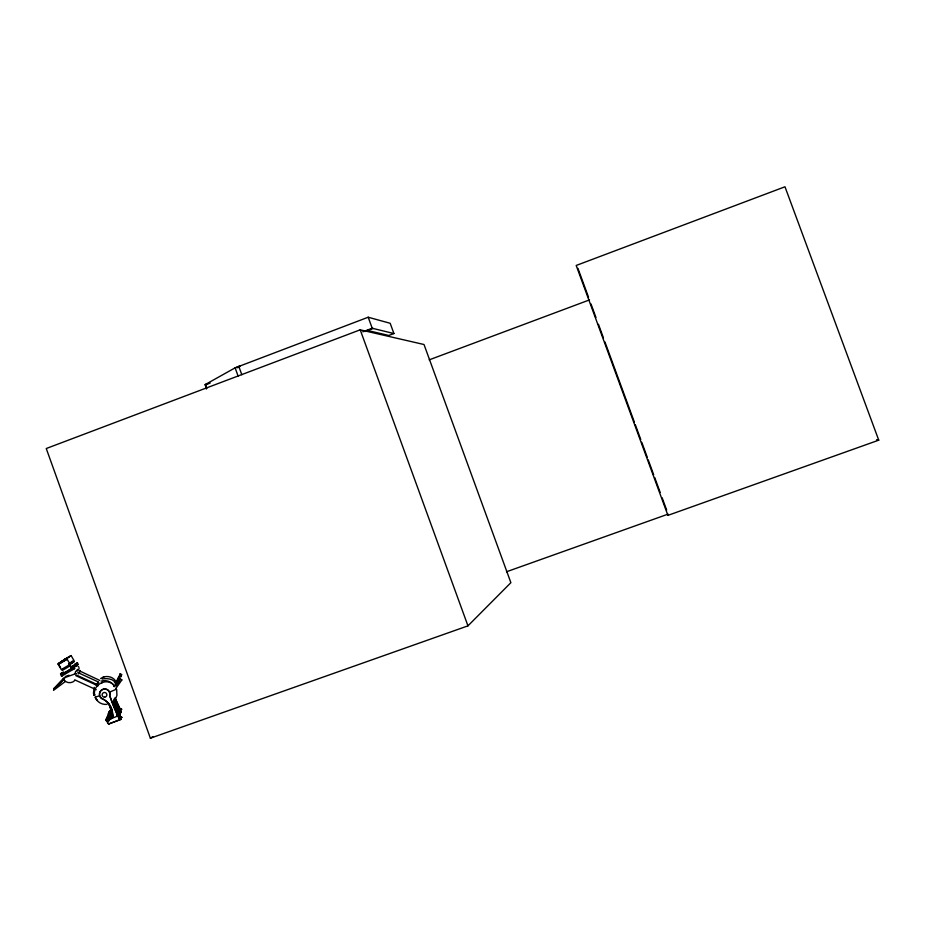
<?xml version="1.0" encoding="UTF-8"?>
<svg xmlns="http://www.w3.org/2000/svg" width="925" height="925" viewBox="0 0 925 925"><rect width="100%" height="100%" fill="white"/><g stroke="black" fill="none" stroke-linecap="round" stroke-linejoin="round"><path stroke-width="1.39" d="M94.512 694.663C92.997 684.766 106.098 677.539 113.486 684.65M78.348 673.909L78.498 672.209M79.885 672.151L80.024 670.498M667.919 515.364L576.194 265.463L784.978 186.781L878.75 440.173L667.919 515.364L668.139 514.115L506.472 571.777M98.709 682.118L77.977 672.614M94.304 687.356L93.448 692.998L94.049 695.415L94.651 695.288M99.646 680.372L79.527 670.891M115.902 698.121L116.92 695.322L116.654 689.495M121.857 679.956L120.285 679.031L115.949 688.339L121.857 679.956L120.285 679.031M120.03 678.707L118.504 677.805L114.214 686.732L120.03 678.707L118.504 677.805M121.672 674.707L120.181 673.932L121.672 674.707L116.377 682.465M119.707 675.736L121.233 676.533L119.707 675.736L115.556 684.384M63.767 673.724L74.058 667.006L60.599 674.938L62.472 673.793M121.036 719.396L121.106 719.245A4.047 3.978 -39.9 0 1 118.562 717.118L117.729 715.36A193.337 192.03 -60.6 0 1 109.728 695.45A5.226 5.145 -36.8 0 0 106.687 689.298A5.226 5.145 -36.8 0 0 100.166 691.715A5.226 5.145 -36.8 0 0 101.727 698.41A18.246 17.945 -37.7 0 1 112.399 717.997L112.307 718.17A12.661 12.453 -40.5 0 0 107.89 721.222A1.63 1.607 -39.3 0 0 108.861 723.917L121.036 719.396A4.047 3.989 -39.9 0 1 118.481 717.291L117.637 715.534A193.591 192.284 -60.6 0 1 109.636 695.588A5.238 5.157 -36.8 0 0 106.583 689.437A5.238 5.157 -36.8 0 0 100.05 691.854A5.238 5.157 -36.8 0 0 101.623 698.548A18.269 17.968 -37.7 0 1 112.307 718.17L117.984 715.927M113.266 701.15A190.481 189.209 -60.1 0 0 118.527 713.533L119.348 715.268A3.989 3.92 -39.8 0 0 121.869 717.337L121.788 717.511A3.989 3.931 -39.8 0 1 119.267 715.43L118.446 713.695A190.735 189.452 -60.1 0 1 113.174 701.3M116.145 682.326L120.296 673.805M98.223 683.066L98.57 682.384M117.88 714.782L120.516 713.684A3.827 3.769 -39.4 0 1 118.099 711.683L117.313 710.007A183.15 181.924 -58 0 1 113.613 701.555M121.175 712.111L121.244 711.961A3.769 3.712 -39.4 0 1 118.862 709.995L118.782 710.157A3.781 3.723 -39.4 0 0 121.175 712.111L117.382 713.522M118.423 711.961L120.978 710.897A3.735 3.677 -39.2 0 1 118.631 708.943L117.857 707.324A178.537 177.334 -57.1 0 1 114.261 699.08M115.047 697.612A176.097 174.929 -56.7 0 0 118.597 705.74L119.36 707.347A3.677 3.619 -39.2 0 0 121.684 709.255L119.152 710.319M118.793 714.088L116.504 715.06M120.447 713.834A3.827 3.769 -39.4 0 1 118.018 711.834L118.099 711.683M120.909 711.036A3.735 3.677 -39.3 0 1 118.55 709.093L118.631 708.955M119.36 707.347L118.527 705.891A176.317 175.137 -56.7 0 1 115.648 699.393M118.331 708.874L115.637 709.995M108.861 723.917L121.117 719.222M107.89 721.222L107.994 721.038A12.638 12.43 -40.5 0 1 112.399 717.997M108.849 719.292L108.942 719.13A12.453 12.245 -40.4 0 1 113.278 716.123L113.197 716.285A12.464 12.268 -40.4 0 0 108.849 719.292A1.607 1.573 -39.3 0 0 108.618 721.199M110.827 715.661L110.734 715.823A12.303 12.106 -40.2 0 0 106.444 718.794A1.584 1.561 -39 0 0 107.381 721.419L107.473 721.257A1.584 1.549 -39 0 1 106.548 718.621A12.291 12.083 -40.1 0 1 110.827 715.661A17.737 17.436 -37.5 0 0 109 704.283M107.543 719.222A1.561 1.538 -39 0 1 107.392 716.956L107.485 716.794A12.106 11.909 -40.1 0 1 111.312 714.054M107.786 717.372A1.538 1.515 -38.9 0 1 108.005 715.545L108.098 715.383A11.967 11.771 -40 0 1 111.497 712.851M108.688 715.603A1.515 1.492 -38.8 0 1 108.907 713.811L109 713.649A11.794 11.609 -39.9 0 1 111.613 711.556M108.745 714.701A1.503 1.48 -38.8 0 1 108.792 712.712L108.884 712.562A11.655 11.47 -39.8 0 1 111.463 710.493M111.613 709.302A11.493 11.308 -39.8 0 0 109.751 710.909L109.659 711.048A1.48 1.457 -38.7 0 0 109.612 713.025M206.414 388.962L205.362 384.499L235.123 367.838L368.196 317.229L390.188 323.288L393.923 333.543L388.847 335.463L367.676 330.514M94.049 695.415L94.963 694.872M95.795 684.858L97.911 682.789M63.362 673.296L64.207 672.822M63.374 678.487L53.615 688.813L58.159 685.39M56.541 686.362L63.27 679.389M64.577 678.673L53.534 690.362L65.317 681.494M467.958 625.855L510.877 582.681L424.008 344.516L360.207 329.82L46.25 448.521L150.382 738.219L467.958 625.855L360.207 329.82M74.867 680.43C72.277 683.471 66.635 683.54 64.149 680.06M63.305 678.21L76.312 673.435L75.168 673.782M58.633 684.292L60.796 682.662M150.382 738.219L152.833 736.693M71.491 667.341L73.561 666.116L71.803 667.145M75.885 663.745L74.277 664.705M62.241 675.805L61.408 676.325L74.867 668.393L72.774 669.584M62.253 670.475L70.716 665.514L69.872 665.988M69.757 664.589L61.27 669.573L58.24 664.404L62.137 662.115M72.52 663.017L70.219 664.381M71.364 661.837L73.884 660.346L71.098 655.571L64.507 659.456M66.739 658.565L61.015 661.791L66.75 658.554L69.699 663.572L68.808 664.104M72.196 661.791L68.543 663.953M72.566 668.555L74.358 667.468L72.323 668.625M73.665 661.861L74.486 661.363L71.965 662.867M63.628 671.92L60.472 673.816L62.495 672.66M75.364 665.815L78.313 664.034L76.37 665.144M73.711 667.411L76.74 665.572L74.752 666.717M74.613 664.52L77.561 662.751L75.619 663.861M60.541 667.607L58.194 663.583L61.975 661.363M63.282 660.161L66.554 658.242M71.086 655.582L65.663 659.062M71.41 666.983L75.966 664.254L70.554 667.468M68.473 657.409L69.329 656.912L63.513 660.323M62.981 660.774L64.068 660.138M63.166 661.525L67.039 659.247L58.24 664.404M63.097 660.693L58.194 663.583M68.866 664.046L69.699 663.572M62.588 669.214L61.767 669.688M100.675 678.58C105.242 675.053 112.561 676.152 115.706 681.077M237.528 367.757L240.014 366.369L238.754 366.265L241.83 374.752M96.061 696.583L95.125 697.149L98.975 696.005M115.902 683.679L116.712 683.193L116.122 683.332M103.681 677.019L103.103 677.239L103.704 677.007M102.236 679.1C102.536 678.534 113.729 677.562 115.105 683.066M75.168 672.648L75.411 672.452M113.914 686.338L116.145 685.24L115.532 685.367M109.612 692.131L116.481 689.16L115.845 689.287M77.064 669.746L79.307 668.763M75.445 671.446L78.105 670.347L77.018 670.683M69.063 675.215L65.247 676.568M204.98 385.008L210.148 383.054M362.762 331.809L372.208 328.248L393.923 333.543M364.982 331.532L373.099 328.467M429.177 359.86L589.502 299.897M119.233 710.169L121.684 709.255M112.908 715.025L110.734 715.823A17.76 17.459 -37.5 0 0 108.907 704.445M118.724 712.897L121.244 711.961M119.128 718.494L121.869 717.337M207.755 383.783L205.362 384.499L206.795 388.477M240.014 366.369L235.123 367.838L238.199 376.325M101.114 681.124C105.704 679.609 111.069 681.355 113.752 685.413M107.092 704.353C102.155 705 97.09 702.156 95.217 697.519M876.542 439.768L878.75 440.173M76.486 675.077L96.917 684.442M75.746 675.62L98.073 685.864M74.763 679.875L96.246 689.726M95.529 698.248L97.541 700.271M77.954 666.139L79.03 667.388M118.55 709.093L117.776 707.463A178.756 177.554 -57.1 0 1 114.168 699.219M118.782 710.157L118.076 708.353A180.595 179.392 -57.6 0 1 114.434 700.017M118.018 711.834L117.232 710.169A183.393 182.156 -58.1 0 1 113.532 701.693M117.614 713.048L117.07 711.892L117.533 713.21M577.928 268.354L588.543 297.26M590.994 303.955L595.978 317.518M598.463 324.293L603.435 337.856M604.938 341.926L634.296 421.916M635.29 424.633L640.771 439.537M641.765 442.254L647.234 457.17M648.228 459.875L653.709 474.791M654.703 477.508L660.173 492.424M662.161 497.847L666.647 510.045M368.196 317.229L372.208 328.248M108.953 723.732A1.63 1.596 -39.3 0 1 107.994 721.038M108.711 721.026A1.607 1.573 -39.3 0 1 108.942 719.13M118.978 714.794A3.873 3.816 -39.5 0 0 119.984 715.222L120.065 715.06A3.873 3.816 -39.5 0 1 117.88 713.522M118.527 714.482A3.873 3.816 -39.5 0 1 117.961 713.903M107.392 716.956A12.129 11.921 -40.1 0 1 111.624 714.042M107.878 719.211A1.561 1.538 -39 0 1 107.485 716.794M107.763 716.956A1.538 1.515 -38.9 0 1 108.098 715.383M108.907 713.811A11.805 11.62 -39.9 0 1 111.52 711.718M108.664 715.198A1.515 1.492 -38.8 0 1 109 713.649M117.995 708.504A180.814 179.612 -57.7 0 1 114.353 700.156M108.005 715.545A11.979 11.782 -40 0 1 111.405 713.013M108.676 714.331A1.503 1.48 -38.8 0 1 108.884 712.551M109.543 712.655A1.48 1.457 -38.7 0 1 109.751 710.909M108.792 712.712A11.667 11.482 -39.8 0 1 111.382 710.643M102.386 682.453L101.692 682.719L102.386 682.453M104.675 697.184A2.393 2.359 -36.8 0 0 106.444 693.461A2.393 2.359 -36.8 0 0 102.34 693.843A2.393 2.359 -36.8 0 0 104.675 697.184"/></g></svg>
